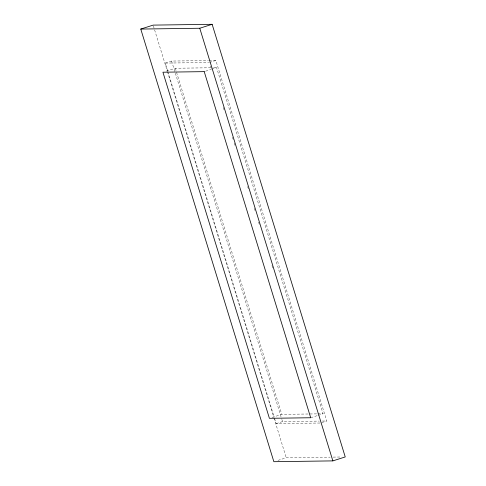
<?xml version="1.0" encoding="UTF-8"?>
<svg xmlns="http://www.w3.org/2000/svg" width="486" height="486" viewBox="0 0 486 486"><rect width="100%" height="100%" fill="white"/><g stroke="black" fill="none" stroke-linecap="round" stroke-linejoin="round"><path stroke-width="0.36" stroke-dasharray="2.43 1.82" d="M167.694 71.078L165.24 63.095L171.607 61.066L208.354 60.556M166.364 71.108L175.3 68.253L210.59 67.767M209.49 62.487L215.857 60.452L326.768 420.985L320.408 423.014L276.151 423.628L274.371 417.82M205.602 71.199L211.1 69.443M211.787 69.225L216.598 67.688L323.075 413.793L318.263 415.33M272.148 417.438L281.777 414.364L317.066 413.878M276.151 423.628L282.518 421.593L319.272 421.089M310.7 417.747L317.577 415.548M277.986 460.382L286.236 457.751L330.109 457.144M209.108 60.55L215.857 60.452M165.24 63.095L208.743 62.5M213.597 67.724L216.598 67.688M317.82 413.865L323.075 413.793M322.267 421.046L326.768 420.985M333.135 457.101L341.451 456.986M210.608 66.114L211.501 69.018M223.329 107.461L224.222 110.365M232.478 137.204L233.371 140.108M234.264 143.006L235.157 145.909M247.653 186.533L248.546 189.437M254.348 208.294L255.241 211.197M258.588 222.078L259.481 224.982M271.978 265.605L272.871 268.503M175.3 68.253L281.777 414.364M171.607 61.066L281.625 418.695M281.85 419.418L282.518 421.593M167.919 71.8L274.147 417.097M153.363 25.837L167.184 70.768M167.403 71.491L273.752 417.164M273.97 417.893L286.236 457.751"/><path stroke-width="0.73" d="M140.764 29.063L153.139 25.114L212.139 24.3L345.236 456.937L332.861 460.886L273.861 461.7L140.764 29.063L199.764 28.249L212.139 24.3M199.764 28.249L332.861 460.886M204.223 71.636L162.925 72.207L269.402 418.312L310.7 417.747L204.223 71.636"/></g></svg>
